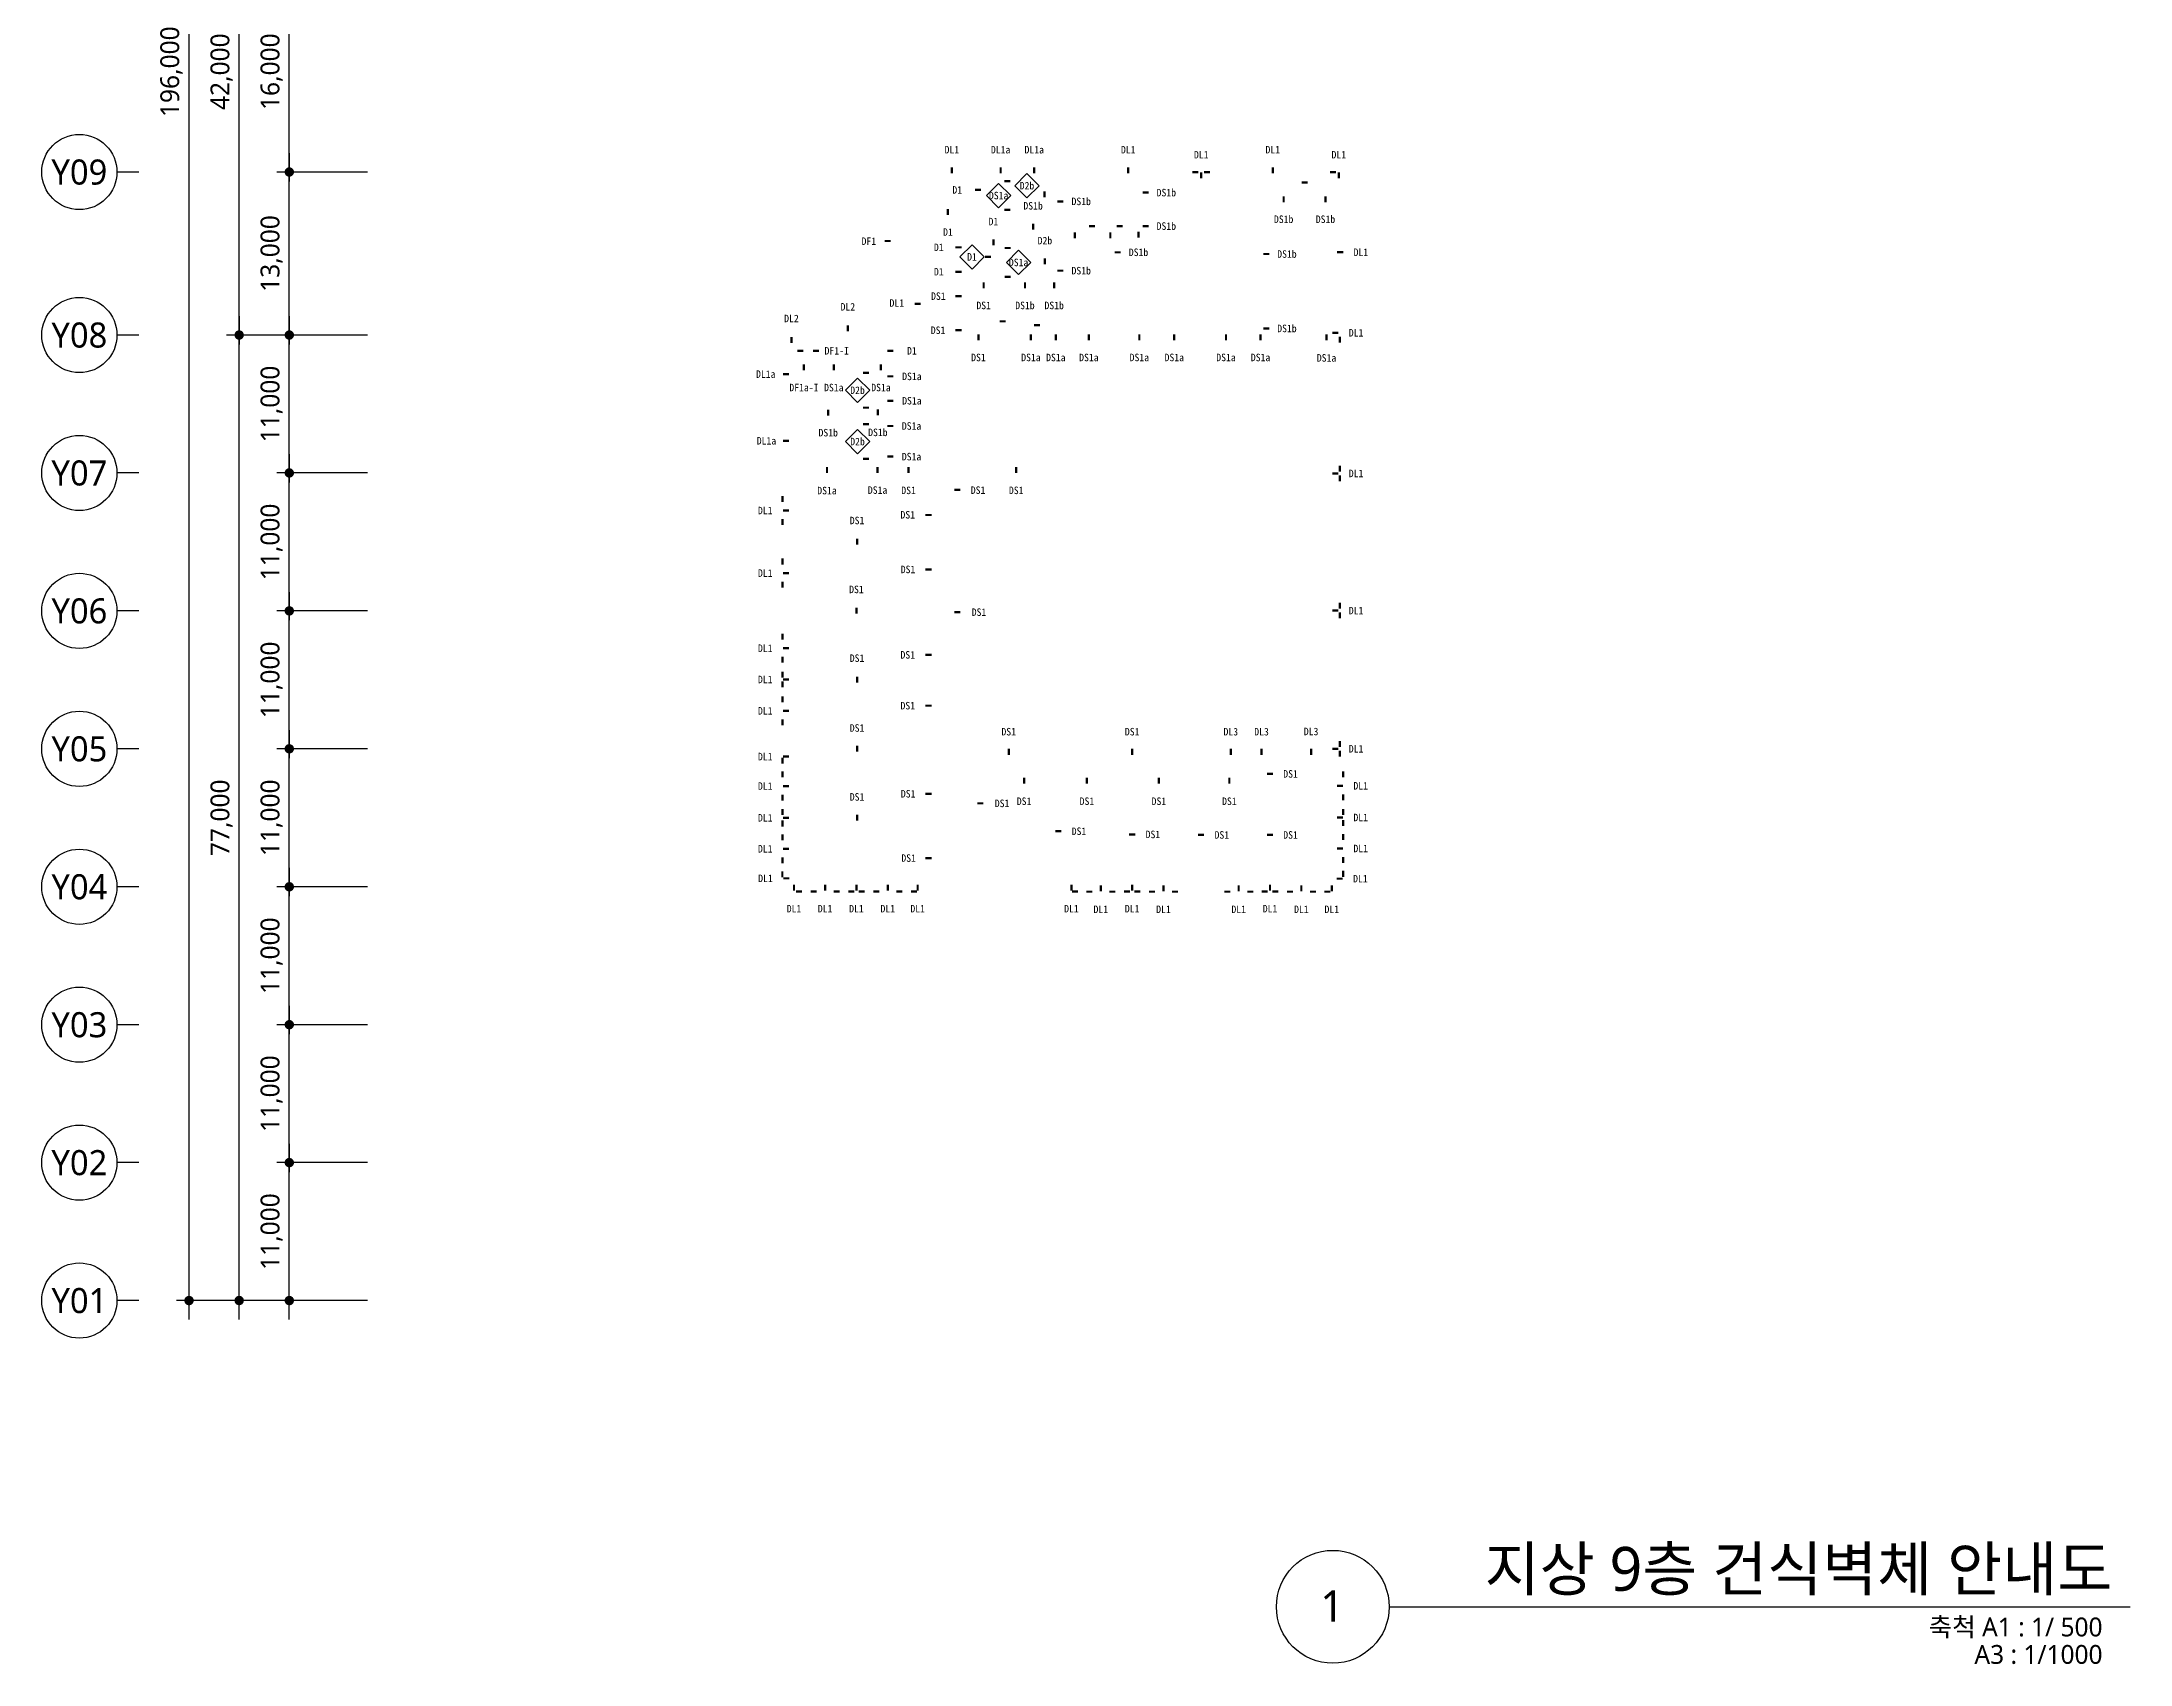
# Model space of a CAD drawing. Header units: millimetres. Extents: x 1205999 to 2806860, y 467935 to 2511436.
# Drawn here: x 2465999 to 2632631, y 2249935 to 2379321 of the extents above; entities that cross this region are included whole.
import ezdxf
from ezdxf.enums import TextEntityAlignment as Align

# ---------------------------------------------------------------- set-up
doc = ezdxf.new("R2010")
doc.units = ezdxf.units.MM
doc.header["$LTSCALE"] = 5
doc.header["$MEASUREMENT"] = 0
doc.layers.get('0').update_dxf_attribs({"linetype": 'CONTINUOUS'})
for name, color, linetype, lineweight in [('A-AXIS-BUBL', 7, 'CONTINUOUS', 25), ('A-DIMS', 7, 'CONTINUOUS', 25), ('A-MKXS-TEXT1', 3, 'CONTINUOUS', 25), ('A-MKXS-WALL', 6, 'CONTINUOUS', 20), ('A-XXXX-SYMB', 7, 'CONTINUOUS', 25), ('A-XXXX-TXT1', 3, 'CONTINUOUS', 25), ('A-XXXX-TXT2', 3, 'CONTINUOUS', 25)]:
    doc.layers.add(name, color=color, linetype=linetype, lineweight=lineweight)
doc.layers.add('WAL-TAG', color=3, linetype='CONTINUOUS')
doc.styles.add('HY울릉도L', font='')
doc.styles.add('돋움체', font='')
doc.styles.add('맑은고딕', font='malgun.ttf')
doc.styles.get('HY울릉도L').set_extended_font_data('HYwulM')
doc.styles.get('돋움체').set_extended_font_data('DotumChe')
doc.dimstyles.new('CDIM', dxfattribs={"dimtxt": 3, "dimasz": 1.5, "dimexe": 2, "dimexo": 1, "dimgap": 1, "dimtad": 1, "dimdec": 0, "dimrnd": 0.5, "dimzin": 0, "dimdsep": 32, "dimlunit": 6, "dimtxsty": 'HY울릉도L', "dimblk1": '_CIDOT', "dimblk2": '_CIDOT', "dimsah": 1, "dimcen": 5.5, "dimclrd": 2, "dimclre": 2, "dimclrt": 7, "dimadec": 0, "dimazin": 0, "dimtfac": 1, "dimtdec": 0, "dimtix": 1, "dimtmove": 2, "dimatfit": 1, "dimldrblk": '_CIDOT', "dimfxl": 1, "dimtolj": 1, "dimtzin": 0, "dimlwd": -1, "dimarcsym": 0})

# ---------------------------------------------------------------- blocks, each defined once
blk = doc.blocks.new('_CIDOT')
at = {"color": 0, "linetype": 'ByBlock'}
blk.add_line((2, 0), (-1, 0), dxfattribs=at)
at = {"color": 0, "linetype": 'ByBlock', "const_width": 0.5}
blk.add_lwpolyline([(-0.25, 0, 1), (0.25, 0, 1)], format="xyb", close=True, dxfattribs=at)
blk = doc.blocks.new('*D4')
at = {"layer": 'A-DIMS', "lineweight": -2, "transparency": 16777216}
for p, q in [((93193, 67121), (85943, 67121)), ((93193, 56121), (85943, 56121))]:
    blk.add_line(p, q, dxfattribs=at)
at = {"layer": 'A-DIMS', "transparency": 16777216}
blk.add_line((86943, 56871), (86943, 66371), dxfattribs=at)
at = {"layer": 'A-DIMS', "transparency": 16777216, "xscale": 750, "yscale": 750, "zscale": 750}
for p, rotation in [((86943, 67121), 90), ((86943, 56121), 270)]:
    blk.add_blockref('_CIDOT', p, dxfattribs=dict(at, rotation=rotation))
at = {"layer": 'A-DIMS', "color": 3, "transparency": 16777216, "insert": (85538, 61621), "char_height": 1500, "attachment_point": 5, "rotation": 90, "style": '맑은고딕'}
blk.add_mtext('\\A1;11,000', dxfattribs=at)
blk = doc.blocks.new('*D5')
at = {"layer": 'A-DIMS', "lineweight": -2, "transparency": 16777216}
for p, q in [((93193, 78121), (85943, 78121)), ((93193, 67121), (85943, 67121))]:
    blk.add_line(p, q, dxfattribs=at)
at = {"layer": 'A-DIMS', "transparency": 16777216}
blk.add_line((86943, 67871), (86943, 77371), dxfattribs=at)
at = {"layer": 'A-DIMS', "transparency": 16777216, "xscale": 750, "yscale": 750, "zscale": 750}
for p, rotation in [((86943, 78121), 90), ((86943, 67121), 270)]:
    blk.add_blockref('_CIDOT', p, dxfattribs=dict(at, rotation=rotation))
at = {"layer": 'A-DIMS', "color": 3, "transparency": 16777216, "insert": (85538, 72621), "char_height": 1500, "attachment_point": 5, "rotation": 90, "style": '맑은고딕'}
blk.add_mtext('\\A1;11,000', dxfattribs=at)
blk = doc.blocks.new('*D6')
at = {"layer": 'A-DIMS', "lineweight": -2, "transparency": 16777216}
for p, q in [((93193, 89121), (85943, 89121)), ((93193, 78121), (85943, 78121))]:
    blk.add_line(p, q, dxfattribs=at)
at = {"layer": 'A-DIMS', "transparency": 16777216}
blk.add_line((86943, 78871), (86943, 88371), dxfattribs=at)
at = {"layer": 'A-DIMS', "transparency": 16777216, "xscale": 750, "yscale": 750, "zscale": 750}
for p, rotation in [((86943, 89121), 90), ((86943, 78121), 270)]:
    blk.add_blockref('_CIDOT', p, dxfattribs=dict(at, rotation=rotation))
at = {"layer": 'A-DIMS', "color": 3, "transparency": 16777216, "insert": (85538, 83621), "char_height": 1500, "attachment_point": 5, "rotation": 90, "style": '맑은고딕'}
blk.add_mtext('\\A1;11,000', dxfattribs=at)
blk = doc.blocks.new('*D7')
at = {"layer": 'A-DIMS', "lineweight": -2, "transparency": 16777216}
for p, q in [((93193, 100121), (85943, 100121)), ((93193, 89121), (85943, 89121))]:
    blk.add_line(p, q, dxfattribs=at)
at = {"layer": 'A-DIMS', "transparency": 16777216}
blk.add_line((86943, 89871), (86943, 99371), dxfattribs=at)
at = {"layer": 'A-DIMS', "transparency": 16777216, "xscale": 750, "yscale": 750, "zscale": 750}
for p, rotation in [((86943, 100121), 90), ((86943, 89121), 270)]:
    blk.add_blockref('_CIDOT', p, dxfattribs=dict(at, rotation=rotation))
at = {"layer": 'A-DIMS', "color": 3, "transparency": 16777216, "insert": (85538, 94621), "char_height": 1500, "attachment_point": 5, "rotation": 90, "style": '맑은고딕'}
blk.add_mtext('\\A1;11,000', dxfattribs=at)
blk = doc.blocks.new('*D8')
at = {"layer": 'A-DIMS', "lineweight": -2, "transparency": 16777216}
for p, q in [((93193, 111121), (85943, 111121)), ((93193, 100121), (85943, 100121))]:
    blk.add_line(p, q, dxfattribs=at)
at = {"layer": 'A-DIMS', "transparency": 16777216}
blk.add_line((86943, 100871), (86943, 110371), dxfattribs=at)
at = {"layer": 'A-DIMS', "transparency": 16777216, "xscale": 750, "yscale": 750, "zscale": 750}
for p, rotation in [((86943, 111121), 90), ((86943, 100121), 270)]:
    blk.add_blockref('_CIDOT', p, dxfattribs=dict(at, rotation=rotation))
at = {"layer": 'A-DIMS', "color": 3, "transparency": 16777216, "insert": (85538, 105621), "char_height": 1500, "attachment_point": 5, "rotation": 90, "style": '맑은고딕'}
blk.add_mtext('\\A1;11,000', dxfattribs=at)
blk = doc.blocks.new('*D9')
at = {"layer": 'A-DIMS', "lineweight": -2, "transparency": 16777216}
for p, q in [((93193, 122121), (85943, 122121)), ((93193, 111121), (85943, 111121))]:
    blk.add_line(p, q, dxfattribs=at)
at = {"layer": 'A-DIMS', "transparency": 16777216}
blk.add_line((86943, 111871), (86943, 121371), dxfattribs=at)
at = {"layer": 'A-DIMS', "transparency": 16777216, "xscale": 750, "yscale": 750, "zscale": 750}
for p, rotation in [((86943, 122121), 90), ((86943, 111121), 270)]:
    blk.add_blockref('_CIDOT', p, dxfattribs=dict(at, rotation=rotation))
at = {"layer": 'A-DIMS', "color": 3, "transparency": 16777216, "insert": (85538, 116621), "char_height": 1500, "attachment_point": 5, "rotation": 90, "style": '맑은고딕'}
blk.add_mtext('\\A1;11,000', dxfattribs=at)
blk = doc.blocks.new('*D10')
at = {"layer": 'A-DIMS', "lineweight": -2, "transparency": 16777216}
for p, q in [((93193, 135121), (85943, 135121)), ((93193, 122121), (85943, 122121))]:
    blk.add_line(p, q, dxfattribs=at)
at = {"layer": 'A-DIMS', "transparency": 16777216}
blk.add_line((86943, 122871), (86943, 134371), dxfattribs=at)
at = {"layer": 'A-DIMS', "transparency": 16777216, "xscale": 750, "yscale": 750, "zscale": 750}
for p, rotation in [((86943, 135121), 90), ((86943, 122121), 270)]:
    blk.add_blockref('_CIDOT', p, dxfattribs=dict(at, rotation=rotation))
at = {"layer": 'A-DIMS', "color": 3, "transparency": 16777216, "insert": (85538, 128621), "char_height": 1500, "attachment_point": 5, "rotation": 90, "style": '맑은고딕'}
blk.add_mtext('\\A1;13,000', dxfattribs=at)
blk = doc.blocks.new('*D11')
at = {"layer": 'A-DIMS', "lineweight": -2, "transparency": 16777216}
for p, q in [((93193, 151121), (85943, 151121)), ((93193, 135121), (85943, 135121))]:
    blk.add_line(p, q, dxfattribs=at)
at = {"layer": 'A-DIMS', "transparency": 16777216}
blk.add_line((86943, 135871), (86943, 150371), dxfattribs=at)
at = {"layer": 'A-DIMS', "transparency": 16777216, "xscale": 750, "yscale": 750, "zscale": 750}
for p, rotation in [((86943, 151121), 90), ((86943, 135121), 270)]:
    blk.add_blockref('_CIDOT', p, dxfattribs=dict(at, rotation=rotation))
at = {"layer": 'A-DIMS', "color": 3, "transparency": 16777216, "insert": (85538, 143121), "char_height": 1500, "attachment_point": 5, "rotation": 90, "style": '맑은고딕'}
blk.add_mtext('\\A1;16,000', dxfattribs=at)
blk = doc.blocks.new('*D20')
at = {"layer": 'A-DIMS', "lineweight": -2, "transparency": 16777216}
for p, q in [((93193, 122121), (81943, 122121)), ((93193, 45121), (81943, 45121))]:
    blk.add_line(p, q, dxfattribs=at)
at = {"layer": 'A-DIMS', "transparency": 16777216}
blk.add_line((82943, 45871), (82943, 121371), dxfattribs=at)
at = {"layer": 'A-DIMS', "transparency": 16777216, "xscale": 750, "yscale": 750, "zscale": 750}
for p, rotation in [((82943, 122121), 90), ((82943, 45121), 270)]:
    blk.add_blockref('_CIDOT', p, dxfattribs=dict(at, rotation=rotation))
at = {"layer": 'A-DIMS', "color": 3, "transparency": 16777216, "insert": (81542, 83621), "char_height": 1500, "attachment_point": 5, "rotation": 90, "style": '맑은고딕'}
blk.add_mtext('\\A1;77,000', dxfattribs=at)
blk = doc.blocks.new('*D21')
at = {"layer": 'A-DIMS', "lineweight": -2, "transparency": 16777216}
for p, q in [((93193, 241121), (77943, 241121)), ((93193, 45121), (77943, 45121))]:
    blk.add_line(p, q, dxfattribs=at)
at = {"layer": 'A-DIMS', "transparency": 16777216}
blk.add_line((78943, 45871), (78943, 240371), dxfattribs=at)
at = {"layer": 'A-DIMS', "transparency": 16777216, "xscale": 750, "yscale": 750, "zscale": 750}
for p, rotation in [((78943, 241121), 90), ((78943, 45121), 270)]:
    blk.add_blockref('_CIDOT', p, dxfattribs=dict(at, rotation=rotation))
at = {"layer": 'A-DIMS', "color": 3, "transparency": 16777216, "insert": (77538, 143121), "char_height": 1500, "attachment_point": 5, "rotation": 90, "style": '맑은고딕'}
blk.add_mtext('\\A1;196,000', dxfattribs=at)
blk = doc.blocks.new('*D22')
at = {"layer": 'A-DIMS', "lineweight": -2, "transparency": 16777216}
for p, q in [((93193, 56121), (85943, 56121)), ((93193, 45121), (85943, 45121))]:
    blk.add_line(p, q, dxfattribs=at)
at = {"layer": 'A-DIMS', "transparency": 16777216}
blk.add_line((86943, 45871), (86943, 55371), dxfattribs=at)
at = {"layer": 'A-DIMS', "transparency": 16777216, "xscale": 750, "yscale": 750, "zscale": 750}
for p, rotation in [((86943, 56121), 90), ((86943, 45121), 270)]:
    blk.add_blockref('_CIDOT', p, dxfattribs=dict(at, rotation=rotation))
at = {"layer": 'A-DIMS', "color": 3, "transparency": 16777216, "insert": (85538, 50621), "char_height": 1500, "attachment_point": 5, "rotation": 90, "style": '맑은고딕'}
blk.add_mtext('\\A1;11,000', dxfattribs=at)
blk = doc.blocks.new('*D23')
at = {"layer": 'A-DIMS', "lineweight": -2, "transparency": 16777216}
for p, q in [((93193, 164121), (81943, 164121)), ((93193, 122121), (81943, 122121))]:
    blk.add_line(p, q, dxfattribs=at)
at = {"layer": 'A-DIMS', "transparency": 16777216}
blk.add_line((82943, 122871), (82943, 163371), dxfattribs=at)
at = {"layer": 'A-DIMS', "transparency": 16777216, "xscale": 750, "yscale": 750, "zscale": 750}
for p, rotation in [((82943, 164121), 90), ((82943, 122121), 270)]:
    blk.add_blockref('_CIDOT', p, dxfattribs=dict(at, rotation=rotation))
at = {"layer": 'A-DIMS', "color": 3, "transparency": 16777216, "insert": (81542, 143121), "char_height": 1500, "attachment_point": 5, "rotation": 90, "style": '맑은고딕'}
blk.add_mtext('\\A1;42,000', dxfattribs=at)
blk = doc.blocks.new('wall-tag-02')
at = {"layer": 'A-MKXS-WALL'}
blk.add_lwpolyline([(0, 1185, 112, 112, 0), (0, 885, 0, 0, 0), (0, 608, 0, 0, 0), (-608, 0, 0, 0, 0), (0, -608, 0, 0, 0), (608, 0, 0, 0, 0), (0, 608, 0, 0, 0)], format="xyseb", dxfattribs=at)
blk = doc.blocks.new('wall-tag-01')
blk.add_wipeout([(86681, 26087), (86074, 25480), (86681, 24872), (87289, 25480)]).dxf.layer = 'A-MKXS-WALL'
at = {"layer": 'A-MKXS-WALL'}
blk.add_lwpolyline([(86681, 26087), (86074, 25480), (86681, 24872), (87289, 25480)], close=True, dxfattribs=at)
blk = doc.blocks.new('DIM(210222)')
for p, q in [((74943, 135120.6), (73193, 135120.6)), ((74943, 122120.6), (73193, 122120.6)), ((74943, 111120.6), (73193, 111120.6)), ((74943, 100120.6), (73193, 100120.6)), ((74943, 89120.6), (73193, 89120.6)), ((74943, 78120.6), (73193, 78120.6)), ((74943, 67120.6), (73193, 67120.6)), ((74943, 56120.6), (73193, 56120.6)), ((74943, 45120.6), (73193, 45120.6))]:
    blk.add_line(p, q)
at = {"layer": 'A-AXIS-BUBL', "ltscale": 0.2}
for centre in [(70193, 135120.6), (70193, 122120.6), (70193, 111120.6), (70193, 100120.6), (70193, 89120.6), (70193, 78120.6), (70193, 67120.6), (70193, 56120.6), (70193, 45120.6)]:
    blk.add_circle(centre, 3000, dxfattribs=at)
at = {"layer": 'A-XXXX-TXT2', "ltscale": 0.2, "style": '맑은고딕'}
for s, p in [('Y09', (70193, 135120.6)), ('Y08', (70193, 122120.6)), ('Y07', (70193, 111120.6)), ('Y06', (70193, 100120.6)), ('Y05', (70193, 89120.6)), ('Y04', (70193, 78120.6)), ('Y03', (70193, 67120.6)), ('Y02', (70193, 56120.6)), ('Y01', (70193, 45120.6))]:
    blk.add_text(s, height=2000, dxfattribs=at).set_placement(p, align=Align.MIDDLE)
at = {"layer": 'A-DIMS'}
for p1, p2, distance, picture, middle in [((93693, 45120.6), (93693, 241120.6), 14750, '*D21', (77538.1, 143120.6)), ((93693, 122120.6), (93693, 164120.6), 10750, '*D23', (81542.2, 143120.6)), ((93693, 135120.6), (93693, 151120.6), 6750, '*D11', (85538.1, 143120.6)), ((93693, 122120.6), (93693, 135120.6), 6750, '*D10', (85538.1, 128620.6)), ((93693, 45120.6), (93693, 122120.6), 10750, '*D20', (81542.2, 83620.6)), ((93693, 111120.6), (93693, 122120.6), 6750, '*D9', (85538.1, 116620.6)), ((93693, 100120.6), (93693, 111120.6), 6750, '*D8', (85538.1, 105620.6)), ((93693, 89120.6), (93693, 100120.6), 6750, '*D7', (85538.1, 94620.6)), ((93693, 78120.6), (93693, 89120.6), 6750, '*D6', (85538.1, 83620.6)), ((93693, 67120.6), (93693, 78120.6), 6750, '*D5', (85538.1, 72620.6)), ((93693, 56120.6), (93693, 67120.6), 6750, '*D4', (85538.1, 61620.6)), ((93693, 45120.6), (93693, 56120.6), 6750, '*D22', (85538.1, 50620.6))]:
    dim = blk.add_aligned_dim(p1=p1, p2=p2, distance=distance, dimstyle='CDIM', override={"dimscale": 500, "dimtxsty": '맑은고딕', "dimclrd": 256, "dimclre": 256, "dimclrt": 3}, dxfattribs=at)
    dim.commit()
    dim.dimension.update_dxf_attribs({"geometry": picture, "text_midpoint": middle})

msp = doc.modelspace()

# ---------------------------------------------------------------- linework, layer by layer
at = {"layer": 'A-MKXS-WALL'}
for points in [[(2543268, 2368208, 180, 180, 0), (2542788, 2368208, 0, 0, 0), (2542345, 2368208, 0, 0, 0), (2542345, 2368032, 0, 0, 0)], [(2545994, 2366922, 180, 180, 0), (2545994, 2367402, 0, 0, 0), (2545994, 2367846, 0, 0, 0), (2545578, 2367846, 0, 0, 0)], [(2557810, 2368930, 180, 180, 0), (2558290, 2368930, 0, 0, 0), (2558512, 2368930, 0, 0, 0)], [(2559214, 2368930, 180, 180, 0), (2558734, 2368930, 0, 0, 0), (2558512, 2368930, 0, 0, 0)], [(2566513, 2368102, 180, 180, 0), (2566993, 2368102, 0, 0, 0), (2568424, 2368102, 0, 0, 0), (2568424, 2367009, 0, 0, 0)], [(2568783, 2368930, 180, 180, 0), (2569263, 2368930, 0, 0, 0), (2569485, 2368930, 0, 0, 0)], [(2543268, 2365912, 180, 180, 0), (2542788, 2365912, 0, 0, 0), (2542345, 2365912, 0, 0, 0), (2542345, 2366088, 0, 0, 0)], [(2548415, 2363653, 180, 180, 0), (2548415, 2364133, 0, 0, 0), (2548415, 2364623, 0, 0, 0), (2549564, 2364623, 0, 0, 0)], [(2549564, 2364623, 180, 180, 0), (2550044, 2364623, 0, 0, 0), (2551756, 2364623, 0, 0, 0)], [(2551756, 2364623, 180, 180, 0), (2552236, 2364623, 0, 0, 0), (2553830, 2364623, 0, 0, 0)], [(2542816, 2362874, 180, 180, 0), (2543296, 2362874, 0, 0, 0), (2543937, 2362874, 0, 0, 0), (2543937, 2362698, 0, 0, 0)], [(2551256, 2364136, 180, 180, 0), (2551256, 2363656, 0, 0, 0), (2551256, 2362533, 0, 0, 0), (2551610, 2362533, 0, 0, 0)], [(2553506, 2364183, 180, 180, 0), (2553506, 2363703, 0, 0, 0), (2553506, 2363505, 0, 0, 0)], [(2541727, 2362169, 180, 180, 0), (2541247, 2362169, 0, 0, 0), (2541193, 2362169, 0, 0, 0)], [(2542816, 2360578, 180, 180, 0), (2543296, 2360578, 0, 0, 0), (2543937, 2360578, 0, 0, 0), (2543937, 2360754, 0, 0, 0)], [(2542419, 2357030, 180, 180, 0), (2542899, 2357030, 0, 0, 0), (2544922, 2357030, 0, 0, 0), (2544922, 2355986, 0, 0, 0)], [(2545154, 2356726, 180, 180, 0), (2545634, 2356726, 0, 0, 0), (2546776, 2356726, 0, 0, 0), (2546776, 2357268, 0, 0, 0)], [(2569569, 2355323, 180, 180, 0), (2569569, 2355803, 0, 0, 0), (2569569, 2356115, 0, 0, 0)], [(2526289, 2354681, 180, 180, 0), (2526769, 2354681, 0, 0, 0), (2527529, 2354681, 0, 0, 0)], [(2532009, 2352918, 180, 180, 0), (2531529, 2352918, 0, 0, 0), (2531086, 2352918, 0, 0, 0), (2531086, 2352502, 0, 0, 0)], [(2532009, 2350143, 180, 180, 0), (2531529, 2350143, 0, 0, 0), (2531086, 2350143, 0, 0, 0), (2531086, 2350558, 0, 0, 0)], [(2532009, 2348829, 180, 180, 0), (2531529, 2348829, 0, 0, 0), (2531086, 2348829, 0, 0, 0), (2531086, 2348413, 0, 0, 0)], [(2532009, 2346053, 180, 180, 0), (2531529, 2346053, 0, 0, 0), (2531086, 2346053, 0, 0, 0), (2531086, 2346469, 0, 0, 0)], [(2569569, 2345522, 180, 180, 0), (2569569, 2345042, 0, 0, 0), (2569569, 2344898, 0, 0, 0)], [(2569569, 2344274, 180, 180, 0), (2569569, 2344754, 0, 0, 0), (2569569, 2344898, 0, 0, 0)], [(2525103, 2343105, 180, 180, 0), (2525103, 2342625, 0, 0, 0), (2525103, 2341941, 0, 0, 0)], [(2525103, 2340777, 180, 180, 0), (2525103, 2341257, 0, 0, 0), (2525103, 2341941, 0, 0, 0)], [(2525103, 2338115, 180, 180, 0), (2525103, 2337635, 0, 0, 0), (2525103, 2336951, 0, 0, 0)], [(2525103, 2335788, 180, 180, 0), (2525103, 2336268, 0, 0, 0), (2525103, 2336951, 0, 0, 0)], [(2569569, 2334582, 180, 180, 0), (2569569, 2334102, 0, 0, 0), (2569569, 2333959, 0, 0, 0)], [(2569569, 2333335, 180, 180, 0), (2569569, 2333815, 0, 0, 0), (2569569, 2333959, 0, 0, 0)], [(2525103, 2332123, 180, 180, 0), (2525103, 2331643, 0, 0, 0), (2525103, 2330959, 0, 0, 0)], [(2525103, 2329795, 180, 180, 0), (2525103, 2330275, 0, 0, 0), (2525103, 2330959, 0, 0, 0)], [(2525103, 2329101, 180, 180, 0), (2525103, 2328621, 0, 0, 0), (2525103, 2328466, 0, 0, 0)], [(2525103, 2327831, 180, 180, 0), (2525103, 2328311, 0, 0, 0), (2525103, 2328466, 0, 0, 0)], [(2525103, 2327129, 180, 180, 0), (2525103, 2326649, 0, 0, 0), (2525103, 2325966, 0, 0, 0)], [(2525103, 2324802, 180, 180, 0), (2525103, 2325282, 0, 0, 0), (2525103, 2325966, 0, 0, 0)], [(2569569, 2323565, 180, 180, 0), (2569569, 2323085, 0, 0, 0), (2569569, 2322941, 0, 0, 0)], [(2569569, 2322317, 180, 180, 0), (2569569, 2322797, 0, 0, 0), (2569569, 2322941, 0, 0, 0)], [(2525103, 2321739, 180, 180, 0), (2525103, 2322219, 0, 0, 0), (2525103, 2322318, 0, 0, 0)], [(2525103, 2321129, 180, 180, 0), (2525103, 2320649, 0, 0, 0), (2525103, 2319966, 0, 0, 0)], [(2569843, 2321144, 180, 180, 0), (2569843, 2320664, 0, 0, 0), (2569843, 2319986, 0, 0, 0)], [(2525103, 2318802, 180, 180, 0), (2525103, 2319282, 0, 0, 0), (2525103, 2319966, 0, 0, 0)], [(2569843, 2318828, 180, 180, 0), (2569843, 2319308, 0, 0, 0), (2569843, 2319986, 0, 0, 0)], [(2525103, 2318129, 180, 180, 0), (2525103, 2317649, 0, 0, 0), (2525103, 2317434, 0, 0, 0)], [(2569843, 2318148, 180, 180, 0), (2569843, 2317668, 0, 0, 0), (2569843, 2317461, 0, 0, 0)], [(2525103, 2316740, 180, 180, 0), (2525103, 2317220, 0, 0, 0), (2525103, 2317434, 0, 0, 0)], [(2525103, 2316129, 180, 180, 0), (2525103, 2315649, 0, 0, 0), (2525103, 2314966, 0, 0, 0)], [(2569843, 2316774, 180, 180, 0), (2569843, 2317254, 0, 0, 0), (2569843, 2317461, 0, 0, 0)], [(2569843, 2316144, 180, 180, 0), (2569843, 2315664, 0, 0, 0), (2569843, 2314986, 0, 0, 0)], [(2525103, 2313802, 180, 180, 0), (2525103, 2314282, 0, 0, 0), (2525103, 2314966, 0, 0, 0)], [(2569843, 2313828, 180, 180, 0), (2569843, 2314308, 0, 0, 0), (2569843, 2314986, 0, 0, 0)], [(2525087, 2313155, 180, 180, 0), (2525087, 2312675, 0, 0, 0), (2525087, 2312607, 0, 0, 0)], [(2569833, 2313206, 180, 180, 0), (2569833, 2312726, 0, 0, 0), (2569833, 2312582, 0, 0, 0)], [(2526666, 2311557, 180, 180, 0), (2526186, 2311557, 0, 0, 0), (2526018, 2311557, 0, 0, 0)], [(2527341, 2311557, 180, 180, 0), (2527821, 2311557, 0, 0, 0), (2528499, 2311557, 0, 0, 0)], [(2529657, 2311557, 180, 180, 0), (2529177, 2311557, 0, 0, 0), (2528499, 2311557, 0, 0, 0)], [(2530341, 2311557, 180, 180, 0), (2530821, 2311557, 0, 0, 0), (2530999, 2311557, 0, 0, 0)], [(2531657, 2311557, 180, 180, 0), (2531177, 2311557, 0, 0, 0), (2530999, 2311557, 0, 0, 0)], [(2532341, 2311557, 180, 180, 0), (2532821, 2311557, 0, 0, 0), (2533499, 2311557, 0, 0, 0)], [(2534657, 2311557, 180, 180, 0), (2534177, 2311557, 0, 0, 0), (2533499, 2311557, 0, 0, 0)], [(2535349, 2311557, 180, 180, 0), (2535829, 2311557, 0, 0, 0), (2535884, 2311557, 0, 0, 0)], [(2548687, 2311557, 180, 180, 0), (2548207, 2311557, 0, 0, 0), (2548152, 2311557, 0, 0, 0)], [(2549341, 2311542, 180, 180, 0), (2549821, 2311542, 0, 0, 0), (2550499, 2311542, 0, 0, 0)], [(2551657, 2311542, 180, 180, 0), (2551177, 2311542, 0, 0, 0), (2550499, 2311542, 0, 0, 0)], [(2552341, 2311557, 180, 180, 0), (2552821, 2311557, 0, 0, 0), (2552999, 2311557, 0, 0, 0)], [(2553657, 2311557, 180, 180, 0), (2553177, 2311557, 0, 0, 0), (2552999, 2311557, 0, 0, 0)], [(2554341, 2311542, 180, 180, 0), (2554821, 2311542, 0, 0, 0), (2555499, 2311542, 0, 0, 0)], [(2556657, 2311542, 180, 180, 0), (2556177, 2311542, 0, 0, 0), (2555499, 2311542, 0, 0, 0)], [(2560341, 2311542, 180, 180, 0), (2560821, 2311542, 0, 0, 0), (2561499, 2311542, 0, 0, 0)], [(2562657, 2311542, 180, 180, 0), (2562177, 2311542, 0, 0, 0), (2561499, 2311542, 0, 0, 0)], [(2563340, 2311557, 180, 180, 0), (2563820, 2311557, 0, 0, 0), (2563998, 2311557, 0, 0, 0)], [(2564656, 2311557, 180, 180, 0), (2564176, 2311557, 0, 0, 0), (2563998, 2311557, 0, 0, 0)], [(2565341, 2311542, 180, 180, 0), (2565821, 2311542, 0, 0, 0), (2566499, 2311542, 0, 0, 0)], [(2567657, 2311542, 180, 180, 0), (2567177, 2311542, 0, 0, 0), (2566499, 2311542, 0, 0, 0)], [(2568326, 2311542, 180, 180, 0), (2568806, 2311542, 0, 0, 0), (2568926, 2311542, 0, 0, 0)]]:
    msp.add_lwpolyline(points, format="xyseb", dxfattribs=at)
at = {"layer": 'A-XXXX-SYMB'}
msp.add_line((2573505, 2254515), (2632631, 2254515), dxfattribs=at)
msp.add_circle((2569005, 2254515), 4500, dxfattribs=at)

# ---------------------------------------------------------------- block references
msp.add_blockref('DIM(210222)', (2398806, 2233815))
at = {"layer": 'WAL-TAG', "yscale": 1.6, "zscale": 1.6}
for p, xscale, rotation in [((2538615, 2370716), -1.6, 180), ((2552687, 2370716), -1.6, 180), ((2558512, 2370316), -1.6, 180), ((2564216, 2370716), -1.6, 180), ((2569485, 2370316), -1.6, 180), ((2539040, 2367507), -1.6, 270), ((2555725, 2367294), 1.6, 90.00000000000001), ((2545094, 2366241), -1.6, 180), ((2548935, 2366593), 1.6, 90.00000000000001), ((2555725, 2364623), 1.6, 90.00000000000001), ((2531833, 2363431), 1.6, 270), ((2537486, 2362927), -1.6, 270), ((2553506, 2362533), 1.6, 90.00000000000001), ((2565349, 2362395), 1.6, 90.00000000000001), ((2571250, 2362536), -1.6, 90), ((2537486, 2360983), -1.6, 270), ((2548935, 2361068), 1.6, 90.00000000000001), ((2537486, 2359039), -1.6, 270), ((2525814, 2357202), -1.6, 180), ((2530315, 2358131), -1.6, 180), ((2534222, 2358429), -1.6, 270), ((2537486, 2356316), -1.6, 270), ((2565349, 2356459), 1.6, 90.00000000000001), ((2570864, 2356115), -1.6, 90), ((2529425, 2354681), 1.6, 90.00000000000001), ((2535355, 2354681), 1.6, 90.00000000000001), ((2523725, 2352821), -1.6, 270), ((2535355, 2352638), 1.6, 90.00000000000001), ((2535355, 2350695), 1.6, 90.00000000000001), ((2535355, 2348681), 1.6, 90.00000000000001), ((2523725, 2347503), -1.6, 270), ((2535355, 2346239), 1.6, 90.00000000000001), ((2540705, 2343586), 1.6, 90.00000000000001), ((2570864, 2344898), -1.6, 90), ((2523725, 2341941), -1.6, 270), ((2531049, 2341102), -1.6, 180), ((2535093, 2341586), -1.6, 270), ((2523725, 2336951), -1.6, 270), ((2535093, 2337242), -1.6, 270), ((2530999, 2335602), -1.6, 180), ((2540705, 2333836), 1.6, 90.00000000000001), ((2570864, 2333959), -1.6, 90), ((2523725, 2330959), -1.6, 270), ((2535093, 2330428), -1.6, 270), ((2523725, 2328466), -1.6, 270), ((2531049, 2330102), -1.6, 180), ((2523725, 2325966), -1.6, 270), ((2535093, 2326378), -1.6, 270), ((2531049, 2324602), -1.6, 180), ((2543149, 2324352), -1.6, 180), ((2552999, 2324352), -1.6, 180), ((2560869, 2324352), -1.6, 180), ((2563321, 2324352), -1.6, 180), ((2567276, 2324352), -1.6, 180), ((2523725, 2322318), -1.6, 270), ((2570864, 2322941), -1.6, 90), ((2565655, 2320936), 1.6, 90.00000000000001), ((2523725, 2319966), -1.6, 270), ((2531049, 2319102), -1.6, 180), ((2535093, 2319351), -1.6, 270), ((2542530, 2318586), 1.6, 90.00000000000001), ((2571231, 2319986), 1.6, 90), ((2523725, 2317434), -1.6, 270), ((2571231, 2317461), 1.6, 90), ((2548755, 2316361), 1.6, 90.00000000000001), ((2554655, 2316111), 1.6, 90.00000000000001), ((2560155, 2316069), 1.6, 90.00000000000001), ((2565655, 2316069), 1.6, 90.00000000000001), ((2523725, 2314966), -1.6, 270), ((2535093, 2314224), -1.6, 270), ((2571231, 2314986), 1.6, 90), ((2523743, 2312607), -1.6, 270), ((2571208, 2312582), -1.6, 90)]:
    msp.add_blockref('wall-tag-02', p, dxfattribs=dict(at, xscale=xscale, rotation=rotation))
for p, xscale in [((2565086, 2365113), 1.6), ((2568424, 2365113), 1.6), ((2538298, 2364090), 1.6), ((2541150, 2358240), 1.6), ((2544445, 2358240), 1.6), ((2540734, 2354090), 1.6), ((2544922, 2354090), 1.6), ((2546907, 2354088), 1.6), ((2549545, 2354088), 1.6), ((2553571, 2354090), 1.6), ((2556359, 2354090), 1.6), ((2560485, 2354090), 1.6), ((2563242, 2354090), 1.6), ((2568509, 2354090), 1.6), ((2526809, 2351692), 1.6), ((2529192, 2351692), 1.6), ((2532954, 2351692), 1.6), ((2528749, 2348092), 1.6), ((2532709, 2348116), 1.6), ((2528649, 2343514), 1.6), ((2532686, 2343514), 1.6), ((2535161, 2343514), 1.6), ((2543747, 2343514), 1.6), ((2544377, 2318730), 1.6), ((2549390, 2318730), 1.6), ((2555133, 2318730), 1.6), ((2560753, 2318730), 1.6), ((2526018, 2310203), 1.6), ((2528499, 2310203), 1.6), ((2530999, 2310203), 1.6), ((2533499, 2310203), 1.6), ((2535884, 2310203), 1.6), ((2548152, 2310203), -1.6), ((2550499, 2310153), 1.6), ((2552999, 2310203), 1.6), ((2555499, 2310153), 1.6), ((2561499, 2310153), 1.6), ((2563998, 2310203), 1.6), ((2566499, 2310153), 1.6), ((2568926, 2310153), 1.6)]:
    msp.add_blockref('wall-tag-02', p, dxfattribs=dict(at, xscale=xscale))

# ---------------------------------------------------------------- texts
at = {"layer": 'A-MKXS-TEXT1', "style": '돋움체'}
for s, rotation, p in [('DL1', 360, (2538615, 2370716)), ('DL1a', 360, (2542505, 2370716)), ('DL1a', 360, (2545186, 2370716)), ('DL1', 360, (2552687, 2370716)), ('DL1', 360, (2558512, 2370316)), ('DL1', 360, (2564216, 2370716)), ('DL1', 360, (2569485, 2370316)), ('D1', 360, (2539040, 2367507)), ('DS1b', 0, (2548935, 2366593)), ('DS1b', 0, (2555725, 2367294)), ('DS1b', 0, (2555725, 2364623)), ('DS1b', 0, (2565086, 2365170)), ('DS1b', 0, (2568424, 2365170)), ('DF1', 0, (2531990, 2363421)), ('D1', 360, (2537571, 2362927)), ('DS1b', 0, (2553506, 2362533)), ('D1', 360, (2537571, 2360983)), ('DS1b', 0, (2548935, 2361068)), ('DS1b', 0, (2565349, 2362395)), ('DL1', 360, (2571250, 2362536)), ('DL2', 360, (2530315, 2358185)), ('DL1', 360, (2534222, 2358490)), ('DS1', 360, (2537535, 2359039)), ('DS1', 0, (2541150, 2358296)), ('DS1b', 0, (2544445, 2358296)), ('DS1b', 0, (2546776, 2358296)), ('DL2', 360, (2525814, 2357255)), ('DS1', 360, (2537514, 2356316)), ('DS1b', 0, (2565349, 2356459)), ('DL1', 360, (2570864, 2356115)), ('DF1-I', 0, (2529425, 2354681)), ('D1', 0, (2535422, 2354681)), ('DL1a', 360, (2523762, 2352821)), ('DS1a', 0, (2535422, 2352638)), ('DS1', 0, (2540734, 2354146)), ('DS1a', 0, (2544922, 2354146)), ('DS1a', 0, (2546907, 2354144)), ('DS1a', 0, (2549545, 2354144)), ('DS1a', 0, (2553571, 2354146)), ('DS1a', 0, (2556359, 2354146)), ('DS1a', 0, (2560485, 2354146)), ('DS1a', 0, (2563242, 2354146)), ('DS1a', 0, (2568509, 2354111)), ('DF1a-I', 0, (2526809, 2351748)), ('DS1a', 0, (2535422, 2350695)), ('DS1a', 0, (2535398, 2348681)), ('DL1a', 360, (2523820, 2347503)), ('DS1a', 0, (2535398, 2346239)), ('DL1', 360, (2570864, 2344898)), ('DS1a', 0, (2528649, 2343531)), ('DS1a', 0, (2532686, 2343570)), ('DS1', 0, (2535161, 2343548)), ('DS1', 0, (2540705, 2343565)), ('DS1', 0, (2543747, 2343549)), ('DL1', 360, (2523725, 2341941)), ('DS1', 360, (2531049, 2341144)), ('DS1', 360, (2535093, 2341602)), ('DL1', 360, (2523725, 2336951)), ('DS1', 360, (2535114, 2337242)), ('DS1', 360, (2530999, 2335648)), ('DS1', 0, (2540778, 2333836)), ('DL1', 360, (2570864, 2333959)), ('DL1', 360, (2523725, 2330959)), ('DS1', 360, (2531049, 2330165)), ('DS1', 360, (2535096, 2330428)), ('DL1', 360, (2523725, 2328466)), ('DL1', 360, (2523725, 2325966)), ('DS1', 360, (2535095, 2326378)), ('DS1', 360, (2531049, 2324596)), ('DS1', 360, (2543149, 2324302)), ('DS1', 360, (2552999, 2324302)), ('DL3', 360, (2560869, 2324302)), ('DL3', 360, (2563321, 2324302)), ('DL3', 360, (2567276, 2324320)), ('DL1', 360, (2570864, 2322941)), ('DL1', 360, (2523725, 2322318)), ('DS1', 0, (2565637, 2320936)), ('DL1', 360, (2523725, 2319966)), ('DS1', 360, (2535125, 2319351)), ('DL1', 360, (2571231, 2319986)), ('DS1', 360, (2531049, 2319102)), ('DS1', 0, (2542618, 2318586)), ('DS1', 360, (2544377, 2318757)), ('DS1', 360, (2549390, 2318757)), ('DS1', 360, (2555133, 2318757)), ('DS1', 360, (2560753, 2318757)), ('DL1', 360, (2523725, 2317434)), ('DS1', 0, (2548755, 2316361)), ('DS1', 0, (2554655, 2316111)), ('DS1', 0, (2560155, 2316069)), ('DS1', 0, (2565637, 2316069)), ('DL1', 360, (2571231, 2317461)), ('DL1', 360, (2523725, 2314966)), ('DS1', 360, (2535165, 2314224)), ('DL1', 360, (2571231, 2314986)), ('DL1', 360, (2523743, 2312607)), ('DL1', 360, (2571208, 2312582)), ('DL1', 360, (2526018, 2310188)), ('DL1', 360, (2528499, 2310188)), ('DL1', 360, (2530999, 2310188)), ('DL1', 360, (2533499, 2310188)), ('DL1', 360, (2535884, 2310188)), ('DL1', 0, (2548152, 2310188)), ('DL1', 360, (2550499, 2310138)), ('DL1', 360, (2552999, 2310188)), ('DL1', 360, (2555499, 2310138)), ('DL1', 360, (2561499, 2310138)), ('DL1', 360, (2563998, 2310188)), ('DL1', 360, (2566499, 2310138)), ('DL1', 360, (2568926, 2310138))]:
    msp.add_text(s, height=600, rotation=rotation, dxfattribs=at).set_placement(p, align=Align.MIDDLE_CENTER)
at = {"layer": 'A-XXXX-TXT1', "style": '맑은고딕'}
msp.add_text('지상 9층 건식벽체 안내도', height=3500, dxfattribs=at).set_placement((2631202, 2254741), align=Align.BOTTOM_RIGHT)
msp.add_text('1', height=2500, dxfattribs=at).set_placement((2568947, 2254568), align=Align.MIDDLE)
for s, p in [('축척 A1 : 1/ 500', (2630423, 2253654)), ('A3 : 1/1000', (2630423, 2251465))]:
    msp.add_text(s, height=1500, dxfattribs=at).set_placement(p, align=Align.TOP_RIGHT)

# ---------------------------------------------------------------- next in the draw order: block references
at = {"layer": 'WAL-TAG', "xscale": 1.6, "yscale": 1.6, "zscale": 1.6}
for p in [(2403655, 2326293), (2405247, 2320959), (2392395, 2310763), (2392395, 2306673)]:
    msp.add_blockref('wall-tag-01', p, dxfattribs=at)

# ---------------------------------------------------------------- next in the draw order: block references
for name, p in [('wall-tag-01', (2405916, 2327078)), ('wall-tag-02', (2546776, 2358240))]:
    msp.add_blockref(name, p, dxfattribs=at)
at = {"layer": 'WAL-TAG', "xscale": -1.6, "yscale": 1.6, "zscale": 1.6, "rotation": 180}
msp.add_blockref('wall-tag-02', (2546039, 2363466), dxfattribs=at)

# ---------------------------------------------------------------- next in the draw order: texts
at = {"layer": 'A-MKXS-TEXT1', "style": '돋움체'}
for s, rotation, p in [('D1', 360, (2541929, 2364984)), ('D2b', 360, (2546039, 2363466)), ('DS1a', 360, (2543937, 2361726)), ('DS1a', 0, (2529192, 2351748)), ('D2b', 360, (2531086, 2351530)), ('DS1a', 0, (2532955, 2351748)), ('DS1b', 0, (2528749, 2348148)), ('DS1b', 0, (2532709, 2348172)), ('D2b', 360, (2531086, 2347441))]:
    msp.add_text(s, height=600, rotation=rotation, dxfattribs=at).set_placement(p, align=Align.MIDDLE_CENTER)

# ---------------------------------------------------------------- next in the draw order: block references
at = {"layer": 'WAL-TAG', "xscale": -1.6, "yscale": 1.6, "zscale": 1.6, "rotation": 180}
for p in [(2542505, 2370716), (2545186, 2370716), (2541929, 2364984)]:
    msp.add_blockref('wall-tag-02', p, dxfattribs=at)

# ---------------------------------------------------------------- next in the draw order: texts
at = {"layer": 'A-MKXS-TEXT1', "style": '돋움체'}
for s, p in [('D2b', (2544606, 2367846)), ('DS1a', (2542345, 2367060)), ('DS1b', (2545094, 2366241))]:
    msp.add_text(s, height=600, rotation=360, dxfattribs=at).set_placement(p, align=Align.MIDDLE_CENTER)

# ---------------------------------------------------------------- next in the draw order: block references
at = {"layer": 'WAL-TAG', "xscale": 1.6, "yscale": 1.6, "zscale": 1.6}
msp.add_blockref('wall-tag-01', (2401531, 2321402), dxfattribs=at)

# ---------------------------------------------------------------- next in the draw order: texts
at = {"layer": 'A-MKXS-TEXT1', "style": '돋움체'}
for rotation, p in [(0, (2538298, 2364146)), (360, (2540221, 2362169))]:
    msp.add_text('D1', height=600, rotation=rotation, dxfattribs=at).set_placement(p, align=Align.MIDDLE_CENTER)

doc.saveas('drawing.dxf')
